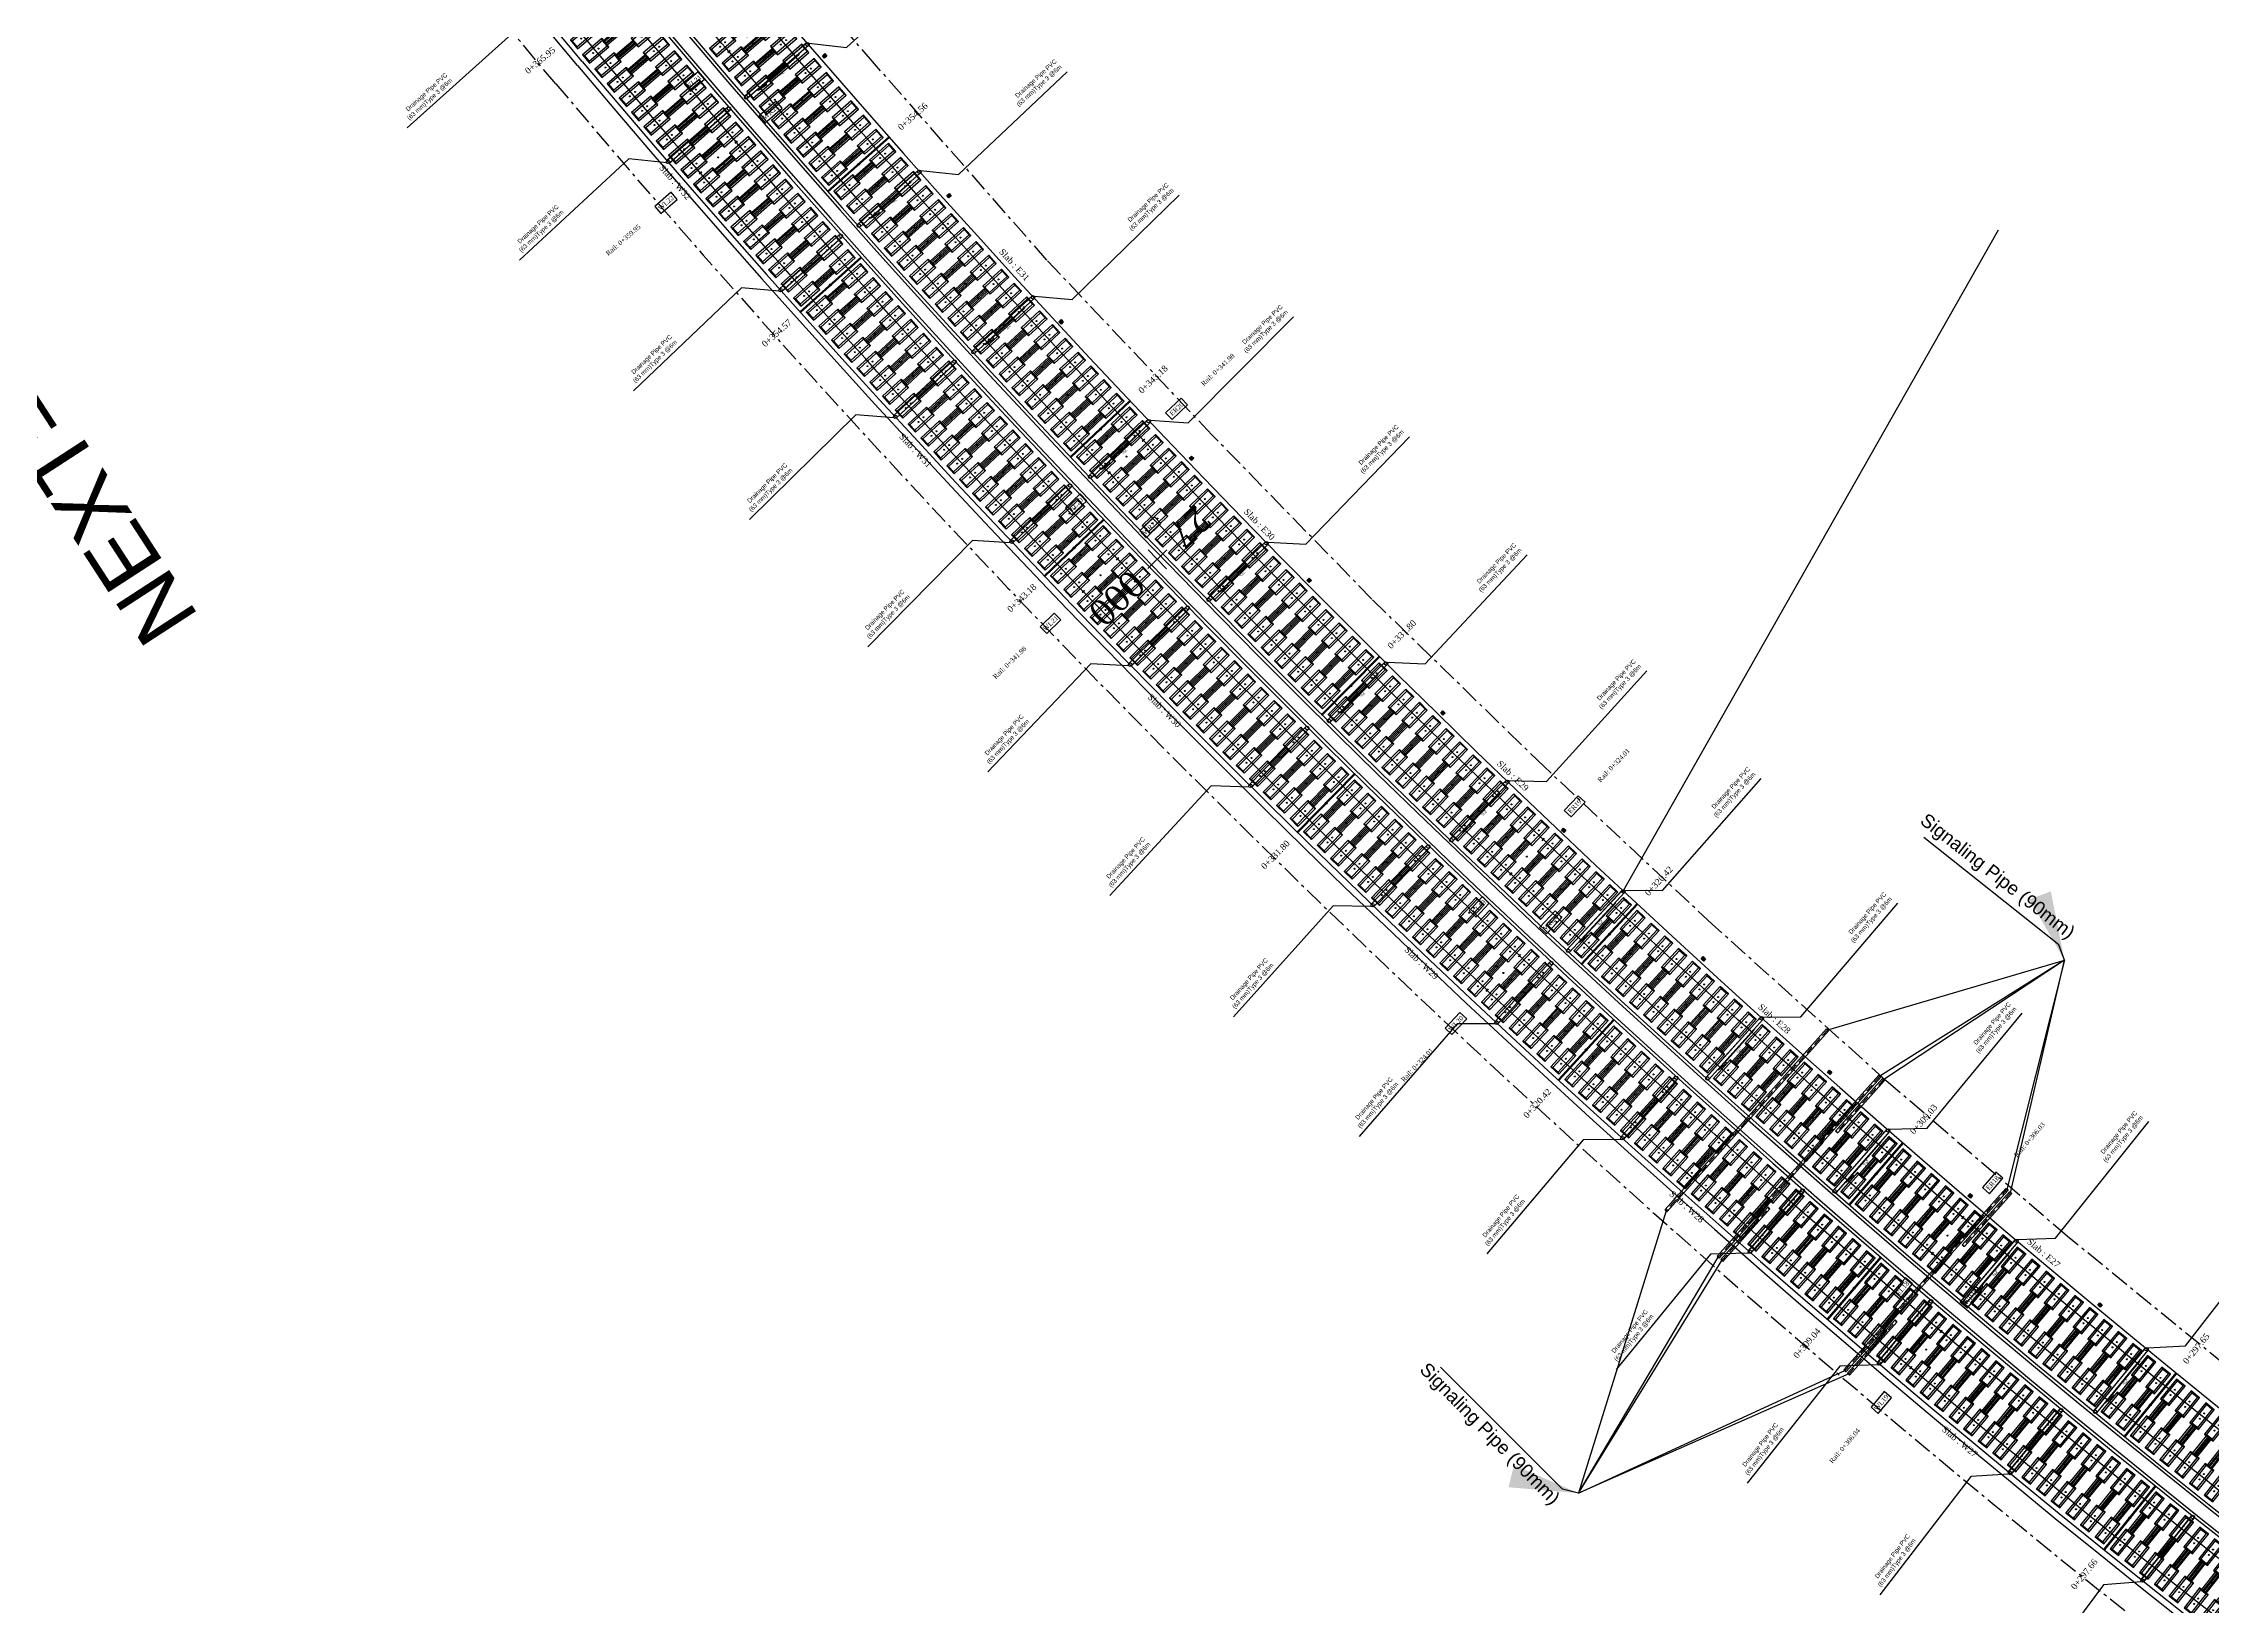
# Model space of a CAD drawing. Header units: metres. Extents: x 0 to 564365, y 0 to 3594889.
# Drawn here: x 564018.9 to 564087.7, y 3593500 to 3593549.6 of the extents above; entities that cross this region are included whole.
import ezdxf
from ezdxf.enums import TextEntityAlignment as Align

# ---------------------------------------------------------------- set-up
doc = ezdxf.new("R2010")
doc.units = ezdxf.units.M
for name, pattern in [('ACAD_ISO10W100', [18, 12, -3, 0, -3]), ('DASHED2', [0.375, 0.25, -0.125]), ('HIDDEN', [0.375, 0.25, -0.125])]:
    doc.linetypes.add(name, pattern=pattern)
for name, color, linetype in [('2d', 2, 'Continuous'), ('_flg-all slab', 7, 'Continuous'), ('_flg-Bar Divar', 11, 'ACAD_ISO10W100'), ('_flg-Por Konande-Devar', 230, 'Continuous'), ('_flg-por Konande-Vasat', 170, 'Continuous'), ('AG_JOOSH', 7, 'Continuous'), ('AG_Print', 7, 'Continuous'), ('AG_Slab', 7, 'Continuous'), ('C-ROAD-SAMP', 150, 'HIDDEN'), ('C-ROAD-STAN-MAJR', 11, 'Continuous'), ('C-ROAD-TEXT', 11, 'Continuous'), ('E Pipe', 5, 'Continuous'), ('Gallery_M.Nouri', 34, 'Continuous'), ('Km_Rail', 7, 'Continuous'), ('Km_Slab', 7, 'Continuous'), ('newSTALBL', 1, 'Continuous'), ('Number_Slab', 7, 'Continuous'), ('Rail', 1, 'Continuous'), ('Rail_Gap', 7, 'Continuous'), ('Signaling Pipe', 5, 'Continuous'), ('Travers', 7, 'Continuous')]:
    doc.layers.add(name, color=color, linetype=linetype)
doc.styles.add('ND', font='nashkh.shx', dxfattribs={"height": 3})
doc.styles.add('RS', font='ROMANS.SHX')
doc.styles.get("Standard").update_dxf_attribs({"font": 'romantic.ttf'})
doc.styles.add('SWIS721', font='swissk.ttf')
doc.dimstyles.new('1.50', dxfattribs={"dimscale": 0, "dimtxt": 2.5, "dimasz": 2.2, "dimexe": 2, "dimexo": 2, "dimgap": 0.8, "dimtad": 1, "dimdec": 0, "dimlfac": 5, "dimdsep": 46, "dimtxsty": 'RS', "dimcen": 2.2, "dimclrd": 2, "dimclre": 2, "dimclrt": 2, "dimadec": 0, "dimazin": 0, "dimtfac": 1, "dimtdec": 0, "dimtmove": 2, "dimatfit": 3, "dimfxl": 3, "dimtolj": 1, "dimtzin": 0, "dimarcsym": 0})

# ---------------------------------------------------------------- blocks, each defined once
blk = doc.blocks.new('stalbl')
for p, q in [((0, 0.0424), (0, -0.0415)), ((0.0424, 0), (-0.0424, 0))]:
    blk.add_line(p, q)
blk.add_attdef('STAMAN', text='', height=0.0167).set_placement((-0.08, 0), align=Align.MIDDLE_RIGHT)
blk.add_attdef('STAPRE', text='', height=0.0167).set_placement((0.08, 0), align=Align.MIDDLE_LEFT)
blk = doc.blocks.new('AG_slab')
at = {"layer": 'AG_Slab', "color": 1}
for p, q in [((1.3, 0.015), (-1.3, 0.015)), ((1.3, -0.015), (-1.3, -0.015))]:
    blk.add_line(p, q, dxfattribs=at)
at = {"layer": 'AG_Slab', "color": 5}
for p, q in [((-1.3, -0.015), (-1.3, 0.015)), ((1.3, 0.015), (1.3, -0.015))]:
    blk.add_line(p, q, dxfattribs=at)
at = {"layer": 'AG_Slab', "color": 2, "linetype": 'DASHED2'}
blk.add_line((1.3, 0), (-1.3, 0), dxfattribs=at)
at = {"layer": 'AG_Slab', "color": 7}
blk.add_circle((0, 0), 0.03, dxfattribs=at)
blk = doc.blocks.new('AG_Joosh')
at = {"layer": 'AG_JOOSH', "color": 2}
for p, q in [((-0.701, 0.005), (-0.801, 0.005)), ((0.701, 0.005), (0.801, 0.005)), ((-0.701, -0.005), (-0.801, -0.005)), ((0.701, -0.005), (0.801, -0.005))]:
    blk.add_line(p, q, dxfattribs=at)
at = {"layer": 'AG_JOOSH', "color": 7}
blk.add_circle((0, 0), 0.0155, dxfattribs=at)
blk = doc.blocks.new('AG_tttt', base_point=(-0.751, 0))
at = {"layer": 'Travers', "color": 3}
blk.add_lwpolyline([(-0.354, 0.175), (-1.155, 0.175), (-1.155, -0.175), (-0.354, -0.175), (-0.354, 0.175), (-0.38, 0.114), (-1.129, 0.114), (-1.155, 0.175), (-1.129, 0.114), (-1.129, -0.114), (-1.155, -0.175), (-1.129, -0.114), (-0.38, -0.114), (-0.354, -0.175), (-0.38, -0.114), (-0.38, 0.114), (-0.354, 0.175), (-0.354, 0.09), (0.354, 0.09), (0.354, 0.045), (-0.354, 0.045), (-0.354, 0), (0.354, 0), (0.354, -0.045), (-0.354, -0.045), (-0.354, -0.09), (0.354, -0.09), (0.354, -0.175), (1.155, -0.175), (1.155, 0.175), (0.354, 0.175), (0.354, -0.175), (0.38, -0.114), (0.38, 0.114), (0.354, 0.175), (0.38, 0.114), (1.129, 0.114), (1.155, 0.175), (1.129, 0.114), (1.129, -0.114), (1.155, -0.175), (1.129, -0.114), (0.38, -0.114)], dxfattribs=at)
for centre in [(-0.863, 0), (-0.646, 0), (0.646, 0), (0.863, 0)]:
    blk.add_circle(centre, 0.015, dxfattribs=at)
at = {"layer": 'Travers', "color": 7}
blk.add_circle((0, 0), 0.02, dxfattribs=at)
blk = doc.blocks.new('K')
at = {"color": 2}
for p, q in [((570011.566, 3594959.051), (570011.466, 3594959.151)), ((570011.566, 3594959.151), (570011.466, 3594959.051))]:
    blk.add_line(p, q, dxfattribs=at)
blk.add_lwpolyline([(570011.466, 3594959.151), (570011.566, 3594959.151), (570011.566, 3594959.051), (570011.466, 3594959.051)], close=True, dxfattribs=at)
blk.add_circle((570011.516, 3594959.101), 0.03, dxfattribs=at)
blk = doc.blocks.new('Drainage Pipe E')
at = {"color": 30, "true_color": 0xf26722}
for p, q in [((-0.873, 0.07), (0.849, 0.07)), ((-0.873, 0.07), (0.849, 0.07)), ((0.849, 0.07), (0.518, 0.124)), ((0.518, 0.124), (0.518, 0.07)), ((0.849, 0.07), (0.518, 0.124)), ((0.518, 0.124), (0.518, 0.07))]:
    blk.add_line(p, q, dxfattribs=at)
at = {"layer": '2d', "flags": 128}
blk.add_lwpolyline([(-1.349, 0), (-2.168, 0.894), (-6.923, 0.758)], dxfattribs=at)
at = {"layer": 'E Pipe', "color": 4}
for p, q in [((-1.297, 0.054), (1.286, 0.055)), ((-1.297, 0.054), (1.286, 0.055)), ((-1.308, -0.055), (1.296, -0.055)), ((-1.299, -0.055), (1.286, -0.054))]:
    blk.add_line(p, q, dxfattribs=at)
for centre in [(-1.295, 0), (-1.295, 0), (1.286, 0), (1.286, 0)]:
    blk.add_circle(centre, 0.0546, dxfattribs=at)
at = {"color": 30, "true_color": 0xf26722, "insert": (-0.163, 0.204), "char_height": 0.0993, "attachment_point": 1, "rotation": 0.01814}
blk.add_mtext_dynamic_manual_height_columns('2%', width=1.00817, gutter_width=1, heights=[0], dxfattribs=at)
at = {"layer": '2d', "insert": (-6.895, 0.173), "char_height": 0.141, "width": 2.11353, "attachment_point": 3, "rotation": 180.65034, "style": 'ND'}
blk.add_mtext('{\\f@Arial Unicode MS|b0|i0|c0|p34;Drainage Pipe PVC\\P(63 mm)Type 3 @6m}', dxfattribs=at)
blk = doc.blocks.new('_N-drainage pipe')
at = {"layer": '2d', "flags": 128}
blk.add_lwpolyline([(570000.683, 3594952.865), (569999.692, 3594952.175), (569999.196, 3594947.463)], dxfattribs=at)
at = {"layer": 'E Pipe', "color": 4}
for p, q in [((570000.743, 3594952.898), (570001.089, 3594955.469)), ((570000.745, 3594952.908), (570001.087, 3594955.46))]:
    blk.add_line(p, q, dxfattribs=at)
blk.add_lwpolyline([(570000.637, 3594952.924), (570000.979, 3594955.474)], close=True, dxfattribs=at)
for centre in [(570001.033, 3594955.467), (570001.033, 3594955.467), (570000.691, 3594952.919), (570000.691, 3594952.919)]:
    blk.add_circle(centre, 0.0544, dxfattribs=at)
at = {"layer": '2d', "insert": (569998.901, 3594949.57), "char_height": 0.14047, "width": 2.10551, "attachment_point": 3, "rotation": 84.28582, "style": 'ND'}
blk.add_mtext('{\\f@Arial Unicode MS|b0|i0|c0|p34;Drainage Pipe PVC\\P(63 mm)Type 3 @6m}', dxfattribs=at)
blk = doc.blocks.new('Signaling-P90')
for p, q in [((564576.196, 3601965.648), (564568.72, 3601963.805)), ((564576.218, 3601965.561), (564568.741, 3601963.718)), ((564576.207, 3601965.604), (564583.652, 3601963.179, 0)), ((564571.441, 3601962.19), (564576.728, 3601963.493)), ((564576.751, 3601963.406), (564571.463, 3601962.103)), ((564576.767, 3601963.341), (564574.598, 3601962.807)), ((564576.788, 3601963.254), (564574.62, 3601962.719)), ((564583.652, 3601963.179, 0), (564576.74, 3601963.45)), ((564583.652, 3601963.179, 0), (564576.782, 3601963.299)), ((564574.537, 3601962.953), (564569.249, 3601961.65)), ((564569.271, 3601961.563), (564574.558, 3601962.866)), ((564583.652, 3601963.179, 0), (564578.036, 3601958.208)), ((564578.074, 3601958.055), (564583.652, 3601963.179, 0)), ((564578.074, 3601958.055), (564583.652, 3601963.179, 0)), ((564569.287, 3601961.498), (564571.455, 3601962.032)), ((564569.308, 3601961.41), (564571.477, 3601961.945)), ((564561.373, 3601957.93), (564569.26, 3601961.607)), ((564561.373, 3601957.93), (564569.293, 3601961.453)), ((564570.585, 3601956.21), (564561.373, 3601957.93)), ((564570.585, 3601956.21), (564561.373, 3601957.93)), ((564561.373, 3601957.93), (564570.548, 3601956.363)), ((564572.733, 3601956.947), (564578.025, 3601958.251)), ((564578.046, 3601958.164), (564572.754, 3601956.86)), ((564578.063, 3601958.099), (564575.879, 3601957.56)), ((564578.085, 3601958.012), (564575.9, 3601957.473)), ((564575.83, 3601957.71), (564570.538, 3601956.406)), ((564570.559, 3601956.319), (564575.851, 3601957.623)), ((564570.574, 3601956.254), (564572.759, 3601956.792)), ((564570.596, 3601956.166), (564572.781, 3601956.704))]:
    blk.add_line(p, q)
blk.add_lwpolyline([(564568.729, 3601963.76), (564561.373, 3601957.93)])
for centre, major_axis, ratio in [((564576.207, 3601965.604), (0.0107, -0.0435), 0.134472), ((564576.74, 3601963.45), (0.0107, -0.0435), 0.134472), ((564576.778, 3601963.298), (0.0108, -0.0439), 0.169288), ((564574.609, 3601962.763), (0.0108, -0.0437), 0.140067), ((564571.452, 3601962.147), (0.0107, -0.0435), 0.259857), ((564578.036, 3601958.208), (0.0107, -0.0435), 0.134472), ((564578.074, 3601958.055), (0.0108, -0.0437), 0.165493), ((564575.889, 3601957.517), (0.0108, -0.0437), 0.250423)]:
    blk.add_ellipse(centre, major_axis=major_axis, ratio=ratio)
at = {"extrusion": (0, 0, -1)}
for centre, major_axis, ratio in [((564568.731, 3601963.762), (0.0107, -0.0435), 0.134472), ((564574.548, 3601962.909), (0.0107, -0.0435), 0.259857), ((564571.466, 3601961.988), (0.0108, -0.0437), 0.140067), ((564569.26, 3601961.607), (0.0107, -0.0435), 0.134472), ((564569.297, 3601961.454), (0.0108, -0.0439), 0.169288), ((564575.841, 3601957.666), (0.0107, -0.0435), 0.340439), ((564570.548, 3601956.363), (0.0107, -0.0435), 0.134472), ((564572.77, 3601956.748), (0.0108, -0.0437), 0.250423), ((564570.585, 3601956.21), (0.0108, -0.0437), 0.165493)]:
    blk.add_ellipse(centre, major_axis=major_axis, ratio=ratio, dxfattribs=at)
at = {"layer": 'C-ROAD-SAMP', "color": 150, "linetype": 'HIDDEN', "lineweight": -3}
for p, q in [((564576.74, 3601963.45), (564569.26, 3601961.607)), ((564576.778, 3601963.298), (564574.615, 3601962.764)), ((564569.293, 3601961.453), (564571.46, 3601961.987)), ((564570.548, 3601956.363), (564578.036, 3601958.208))]:
    blk.add_line(p, q, dxfattribs=at)
for points in [[(564576.207, 3601965.604), (564572.426, 3601964.672), (564568.729, 3601963.76)], [(564578.074, 3601958.055), (564575.889, 3601957.517)], [(564570.585, 3601956.21), (564572.77, 3601956.748)]]:
    blk.add_lwpolyline(points, dxfattribs=at)
at = {"layer": 'Signaling Pipe', "char_height": 0.42618, "width": 8.15736, "style": 'ND'}
for insert, attachment_point, rotation in [((564582.715, 3601969.519, 0), 1, 287.53341), ((564559.257, 3601963.98, 0), 7, 280.15497)]:
    blk.add_mtext('{\\f@Arial Unicode MS|b0|i0|c0|p34;Signaling Pipe (90mm)}', dxfattribs=dict(at, insert=insert, attachment_point=attachment_point, rotation=rotation))
at = {"layer": 'Signaling Pipe'}
for points in [[(564583.652, 3601963.179, 0), (564583.777, 3601963.686, 0), (564582.169, 3601968.921, 0)], [(564561.373, 3601957.93), (564561.027, 3601958.321), (564560.019, 3601963.704)]]:
    blk.add_leader(points, dimstyle='1.50', override={"dimscale": 1}, dxfattribs=at)

msp = doc.modelspace()

# ---------------------------------------------------------------- linework, layer by layer
at = {"layer": '_flg-all slab', "linetype": 'Continuous', "lineweight": -3}
msp.add_line((564035.975, 3593549.064), (564034.62, 3593550.681), dxfattribs=at)
for radius, start, end in [(347.1, 220.14381, 257.02292), (350.3, 220.14303, 257.0237), (349.7, 220.14317, 257.02356), (352.9, 220.1424, 257.02433)]:
    msp.add_arc((564305.747, 3593776.575), radius, start, end, dxfattribs=at)
at = {"layer": '_flg-Bar Divar', "lineweight": -3, "ltscale": 0.05}
for p, q in [((564045.249, 3593548.994, 1556.206), (564040.872, 3593554.018, 1556.206)), ((564035.133, 3593548.356), (564033.775, 3593549.977)), ((564050.719, 3593542.759, 1556.206), (564045.249, 3593548.994, 1556.206)), ((564055.956, 3593537.22, 1556.206), (564050.719, 3593542.759, 1556.206)), ((564061.032, 3593532.001, 1556.206), (564055.956, 3593537.22, 1556.206)), ((564066.499, 3593526.683, 1556.206), (564061.032, 3593532.001, 1556.206)), ((564071.832, 3593521.683, 1556.206), (564066.499, 3593526.683, 1556.206)), ((564077.345, 3593516.725, 1556.206), (564071.832, 3593521.683, 1556.206)), ((564083.112, 3593511.771, 1556.206), (564077.345, 3593516.725, 1556.206)), ((564088.868, 3593507.071, 1556.206), (564083.112, 3593511.771, 1556.206))]:
    msp.add_line(p, q, dxfattribs=at)
msp.add_arc((564305.747, 3593776.575), 354, 220.14214, 257.02459, dxfattribs=at)
at = {"layer": '_flg-Por Konande-Devar', "linetype": 'Continuous', "lineweight": -3}
msp.add_line((564035.822, 3593548.935), (564034.466, 3593550.553), dxfattribs=at)
at = {"layer": '_flg-Por Konande-Devar', "color": 0}
msp.add_line((564068.979, 3593522.678), (564080.925, 3593543.72), dxfattribs=at)
at = {"layer": '_flg-Por Konande-Devar', "linetype": 'Continuous', "lineweight": -3}
msp.add_arc((564305.747, 3593776.575), 353.1, 220.14235, 257.02438, dxfattribs=at)
at = {"layer": '_flg-por Konande-Vasat'}
for radius in [350.2, 349.8]:
    msp.add_arc((564305.747, 3593776.575), radius, 220.1431, 257.02363, dxfattribs=at)
at = {"layer": 'Rail'}
for points in [[(564040.628, 3593549.379, -0.001972), (564038.844, 3593551.477), (564037.5, 3593553.081), (564036.165, 3593554.692), (564034.839, 3593556.31), (564033.522, 3593557.936), (564032.214, 3593559.569), (564030.913, 3593561.208), (564029.621, 3593562.854), (564029.253, 3593563.327)], [(564040.855, 3593546.516, -0.003628), (564037.545, 3593550.384), (564036.195, 3593551.994), (564034.855, 3593553.612), (564033.523, 3593555.238), (564032.2, 3593556.871), (564030.886, 3593558.51), (564029.581, 3593560.156), (564029.44, 3593560.335)], [(564039.721, 3593545.531, -0.00363), (564036.395, 3593549.418), (564035.041, 3593551.032), (564033.695, 3593552.657), (564032.358, 3593554.289), (564031.031, 3593555.928), (564029.712, 3593557.574), (564028.402, 3593559.226), (564028.259, 3593559.407)], [(564053.784, 3593537.046, -0.012889), (564041.775, 3593550.348, -0.012889)], [(564052.695, 3593536.011, -0.012889), (564040.635, 3593549.371, -0.012889)], [(564052.956, 3593533.282, -0.012772), (564040.862, 3593546.508)], [(564051.873, 3593532.241, -0.012772), (564039.728, 3593545.523)], [(564066.469, 3593524.374, -0.012889), (564053.79, 3593537.039, -0.012889)], [(564065.435, 3593523.284, -0.012889), (564052.702, 3593536.004, -0.012889)], [(564065.716, 3593520.685, -0.012772), (564052.962, 3593533.275)], [(564064.688, 3593519.589, -0.012772), (564051.88, 3593532.234)], [(564079.79, 3593512.372, -0.012889), (564066.476, 3593524.367, -0.012889)], [(564078.814, 3593511.231, -0.012889), (564065.442, 3593523.277, -0.012889)], [(564079.103, 3593508.755, -0.012772), (564065.723, 3593520.678)], [(564078.133, 3593507.609, -0.012772), (564064.696, 3593519.582)], [(564093.713, 3593501.073, -0.012889), (564079.798, 3593512.366, -0.012889)], [(564092.797, 3593499.883, -0.012889), (564078.822, 3593511.224, -0.012889)], [(564093.083, 3593497.525, -0.012772), (564079.111, 3593508.749)], [(564092.172, 3593496.331, -0.012772), (564078.141, 3593507.602)]]:
    msp.add_lwpolyline(points, format="xyb", dxfattribs=at)
at = {"layer": 'Rail_Gap', "color": 210}
for points in [[(564039.406, 3593548.127), (564039.851, 3593548.509), (564039.656, 3593548.736), (564039.211, 3593548.355)], [(564041.781, 3593547.115), (564042.321, 3593547.583), (564042.124, 3593547.81), (564041.585, 3593547.341)], [(564038.47, 3593544.239), (564038.988, 3593544.688), (564038.791, 3593544.915), (564038.274, 3593544.465)], [(564054.695, 3593537.699), (564055.186, 3593538.166), (564054.98, 3593538.384), (564054.488, 3593537.916)], [(564051.516, 3593534.677), (564051.987, 3593535.125), (564051.78, 3593535.342), (564051.309, 3593534.894)], [(564053.873, 3593533.95), (564054.341, 3593534.401), (564054.133, 3593534.617), (564053.665, 3593534.166)], [(564050.713, 3593530.909), (564051.161, 3593531.34), (564050.953, 3593531.556), (564050.505, 3593531.125)], [(564067.357, 3593525.085), (564067.8, 3593525.551), (564067.582, 3593525.758), (564067.14, 3593525.292)], [(564064.339, 3593521.903), (564064.761, 3593522.349), (564064.544, 3593522.556), (564064.121, 3593522.11)], [(564066.576, 3593521.375), (564067.065, 3593521.896), (564066.846, 3593522.101), (564066.357, 3593521.58)], [(564063.575, 3593518.176), (564064.045, 3593518.676), (564063.826, 3593518.882), (564063.357, 3593518.382)], [(564080.639, 3593513.126), (564081.061, 3593513.62), (564080.833, 3593513.815), (564080.411, 3593513.321)], [(564077.788, 3593509.793), (564078.192, 3593510.265), (564077.964, 3593510.46), (564077.56, 3593509.988)], [(564079.938, 3593509.502), (564080.377, 3593510.02), (564080.148, 3593510.214), (564079.709, 3593509.696)], [(564077.105, 3593506.154), (564077.525, 3593506.651), (564077.296, 3593506.844), (564076.876, 3593506.348)]]:
    msp.add_lwpolyline(points, close=True, dxfattribs=at)

# ---------------------------------------------------------------- block references
for p, rotation in [((-2266153.001, 1304746.367), 317.9724193912094), ((-2231984.318, 1263129.053), 318.8199582911315), ((-2195861.011, 1220459.177), 319.6999276010706), ((-2159086.65, 1178349.107), 320.5798969110101), ((-2121669.91, 1136808.774), 321.4598662209501), ((-2083619.616, 1095847.978), 322.3398355308896), ((-2044944.744, 1055476.38), 323.2198048408291), ((-2005654.416, 1015703.503), 324.099774150769), ((-1965757.899, 976538.728), 324.9797434607086), ((-1925264.605, 937991.293), 325.8597127706481), ((-1884184.084, 900070.29), 326.7396820805876), ((-1842526.026, 862784.664), 327.6196513905271), ((-1800300.258, 826143.21), 328.4996207004673), ((-1757516.74, 790154.571), 329.3795900104078), ((-1714185.562, 754827.234), 330.2595593203473)]:
    msp.add_blockref('_N-drainage pipe', p, dxfattribs=dict(rotation=rotation))
at = {"layer": '_flg-Por Konande-Devar', "color": 0, "rotation": 34.3806995530872}
msp.add_blockref('Signaling-P90', (2132119.083, 301992.573, 1556.206), dxfattribs=at)
at = {"layer": 'AG_JOOSH'}
for p, rotation in [((564041.202, 3593549.863), 40.59608250633903), ((564040.292, 3593546.02), 40.97523057587482), ((564053.243, 3593536.525), 43.55152868017541), ((564052.418, 3593532.758), 43.90383584162873), ((564065.955, 3593523.826), 46.50697484456181), ((564065.206, 3593520.134), 46.8324410583351), ((564079.306, 3593511.798), 49.46242100807301), ((564078.622, 3593508.179), 49.76104631354747)]:
    msp.add_blockref('AG_Joosh', p, dxfattribs=dict(at, rotation=rotation))
at = {"layer": 'AG_Print'}
for p, rotation in [((564036.02, 3593549.865), 39.97332278323972), ((564036.405, 3593549.405), 40.14510681151117), ((564040.433, 3593549.606), 40.54603194223996), ((564040.83, 3593549.143), 40.64613311657477), ((564036.793, 3593548.947), 40.24267278511401), ((564037.181, 3593548.489), 40.34023875355003), ((564041.221, 3593548.688), 40.74459328537701), ((564037.569, 3593548.032), 40.43780473372509), ((564041.613, 3593548.234), 40.84305345161129), ((564042.006, 3593547.781), 40.94151363812102), ((564037.959, 3593547.576), 40.5353706925651), ((564038.349, 3593547.12), 40.63293666835541), ((564042.4, 3593547.328), 41.03997380806204), ((564038.74, 3593546.665), 40.73050264339597), ((564042.794, 3593546.875), 41.13843399226117), ((564043.189, 3593546.424), 41.23689415402669), ((564039.132, 3593546.211), 40.82806861359542), ((564039.525, 3593545.757), 40.92563459396436), ((564043.585, 3593545.973), 41.33535432177111), ((564039.925, 3593545.297), 41.02482666415722), ((564043.982, 3593545.523), 41.43381448218671), ((564044.379, 3593545.073), 41.53227469018387), ((564040.319, 3593544.845), 41.12239262139777), ((564040.714, 3593544.393), 41.21995859833124), ((564044.777, 3593544.625), 41.63073485574084), ((564041.11, 3593543.942), 41.31752457698828), ((564045.176, 3593544.176), 41.72919503072105), ((564045.576, 3593543.729), 41.82765519312), ((564041.506, 3593543.492), 41.41509053298113), ((564041.904, 3593543.042), 41.51265651662039), ((564045.977, 3593543.282), 41.92611536819977), ((564042.302, 3593542.593), 41.61022249778591), ((564046.378, 3593542.836), 42.02457553120607), ((564046.78, 3593542.391), 42.12303572466425), ((564042.7, 3593542.145), 41.70778845264119), ((564043.1, 3593541.697), 41.80535443102963), ((564047.183, 3593541.946), 42.22149589139595), ((564047.586, 3593541.502), 42.31995605094755), ((564043.5, 3593541.25), 41.9029204148674), ((564047.991, 3593541.059), 42.41841622525412), ((564043.902, 3593540.804), 42.00048636286896), ((564044.303, 3593540.359), 42.09805233026447), ((564048.396, 3593540.616), 42.51687641585076), ((564048.802, 3593540.174), 42.6153365779935), ((564044.706, 3593539.914), 42.19561833444375), ((564045.109, 3593539.47), 42.29318427826323), ((564049.208, 3593539.733), 42.71379672152478), ((564045.514, 3593539.026), 42.39075025832636), ((564049.616, 3593539.293), 42.81225690619628), ((564050.024, 3593538.853), 42.91071707530461), ((564045.918, 3593538.583), 42.4883162181357), ((564046.324, 3593538.141), 42.58588220757967), ((564050.433, 3593538.414), 43.00917724257629), ((564046.73, 3593537.7), 42.68344818222418), ((564050.842, 3593537.975), 43.10763744170868), ((564051.253, 3593537.538), 43.20609760585891), ((564047.138, 3593537.259), 42.7810141418847), ((564047.545, 3593536.819), 42.87858011246119), ((564051.664, 3593537.101), 43.30455778528923), ((564052.076, 3593536.664), 43.40301795880829), ((564047.954, 3593536.38), 42.97614608164101), ((564052.488, 3593536.229), 43.50147810690174), ((564048.364, 3593535.941), 43.07371206134238), ((564048.774, 3593535.503), 43.17127804700551), ((564052.909, 3593535.787), 43.60157929760322), ((564053.323, 3593535.353), 43.70003945641537), ((564049.185, 3593535.066), 43.26884399266834), ((564049.596, 3593534.629), 43.36640998804523), ((564053.738, 3593534.919), 43.79849965848724), ((564050.009, 3593534.193), 43.46397595692533), ((564054.153, 3593534.487), 43.8969598295249), ((564054.57, 3593534.055), 43.99541998357187), ((564050.422, 3593533.758), 43.56154191280051), ((564050.835, 3593533.324), 43.65910790577486), ((564054.987, 3593533.623), 44.09388016032319), ((564055.405, 3593533.193), 44.19234033753209), ((564051.25, 3593532.89), 43.75667387329469), ((564055.823, 3593532.763), 44.2908005030245), ((564051.665, 3593532.457), 43.85423982764031), ((564052.088, 3593532.018), 43.95343189491318), ((564056.243, 3593532.334), 44.38926067849499), ((564056.663, 3593531.905), 44.48772084022546), ((564052.505, 3593531.586), 44.05099787109011), ((564052.923, 3593531.155), 44.14856385913343), ((564057.084, 3593531.478), 44.58618101533776), ((564053.341, 3593530.725), 44.24612982738667), ((564057.505, 3593531.051), 44.68464118657865), ((564057.927, 3593530.624), 44.78310136257821), ((564053.76, 3593530.296), 44.34369578224155), ((564054.18, 3593529.867), 44.44126176901851), ((564058.35, 3593530.199), 44.88156154481576), ((564058.774, 3593529.774), 44.98002170380425), ((564054.6, 3593529.439), 44.53882772409191), ((564059.199, 3593529.35), 45.07848188545944), ((564055.021, 3593529.011), 44.63639371157843), ((564055.443, 3593528.585), 44.7339596616314), ((564059.624, 3593528.927), 45.17694206652843), ((564060.05, 3593528.504), 45.27540224257224), ((564055.866, 3593528.159), 44.83152563183343), ((564056.289, 3593527.734), 44.92909160959589), ((564060.477, 3593528.082), 45.37386240286285), ((564060.904, 3593527.661), 45.47232257467342), ((564056.714, 3593527.309), 45.02665761407828), ((564061.332, 3593527.241), 45.57078276551912), ((564057.138, 3593526.886), 45.12422357027064), ((564057.564, 3593526.463), 45.22178955380065), ((564061.761, 3593526.821), 45.66924292753831), ((564062.19, 3593526.402), 45.76770307561689), ((564057.99, 3593526.041), 45.31935551473036), ((564058.417, 3593525.619), 45.41692147247745), ((564062.621, 3593525.984), 45.86616327279367), ((564058.845, 3593525.198), 45.51448745804573), ((564063.052, 3593525.567), 45.96462344671271), ((564063.483, 3593525.15), 46.06308361786753), ((564059.273, 3593524.778), 45.6120534346331), ((564059.702, 3593524.359), 45.70961939593435), ((564063.916, 3593524.734), 46.16154379485932), ((564064.349, 3593524.319), 46.26000394795371), ((564060.132, 3593523.94), 45.80718536158922), ((564060.563, 3593523.522), 45.90475134992953), ((564064.783, 3593523.904), 46.35846414016933), ((564060.994, 3593523.105), 46.00231732401849), ((564065.217, 3593523.491), 46.45692430007088), ((564065.66, 3593523.071), 46.55702546965463), ((564061.426, 3593522.689), 46.09988327180209), ((564061.859, 3593522.273), 46.19744927430687), ((564066.096, 3593522.659), 46.65548562904267), ((564066.533, 3593522.247), 46.75394582057711), ((564062.292, 3593521.858), 46.29501522001704), ((564062.726, 3593521.444), 46.3925812079671), ((564066.97, 3593521.837), 46.85240599137347), ((564067.408, 3593521.427), 46.95086616176263), ((564063.161, 3593521.03), 46.4901471654479), ((564067.847, 3593521.017), 47.04932634550516), ((564063.596, 3593520.618), 46.58771312823264), ((564064.033, 3593520.206), 46.68527910860254), ((564068.286, 3593520.609), 47.14778651906913), ((564068.727, 3593520.201), 47.24624668500007), ((564064.47, 3593519.795), 46.78284508952437), ((564064.915, 3593519.377), 46.88203717293393), ((564069.168, 3593519.794), 47.34470686802111), ((564069.609, 3593519.388), 47.44316703563904), ((564065.353, 3593518.967), 46.9796031347839), ((564070.051, 3593518.983), 47.54162719292648), ((564065.792, 3593518.559), 47.07716910844527), ((564066.232, 3593518.15), 47.17473506261018), ((564070.494, 3593518.578), 47.64008736648118), ((564070.938, 3593518.174), 47.73854755900269), ((564066.672, 3593517.743), 47.27230104679546), ((564067.113, 3593517.336), 47.36986702303454), ((564071.383, 3593517.771), 47.83700772070068), ((564071.828, 3593517.369), 47.93546788735532), ((564067.555, 3593516.93), 47.46743298166157), ((564072.273, 3593516.967), 48.03392807000625), ((564067.997, 3593516.525), 47.56499894606354), ((564068.44, 3593516.12), 47.66256494354953), ((564072.72, 3593516.566), 48.13238823846511), ((564073.167, 3593516.166), 48.23084842214907), ((564068.884, 3593515.717), 47.76013089524341), ((564069.329, 3593515.314), 47.85769686321673), ((564073.615, 3593515.767), 48.32930858820546), ((564074.063, 3593515.368), 48.42776875294755), ((564069.774, 3593514.911), 47.95526284230304), ((564074.513, 3593514.971), 48.52622892322652), ((564074.963, 3593514.574), 48.62468907564678), ((564070.22, 3593514.51), 48.05282882091338), ((564070.667, 3593514.109), 48.15039479807588), ((564075.413, 3593514.177), 48.72314927719445), ((564071.114, 3593513.709), 48.2479607689282), ((564071.562, 3593513.31), 48.34552673250575), ((564075.864, 3593513.782), 48.82160943407655), ((564076.316, 3593513.387), 48.92006962321452), ((564072.011, 3593512.912), 48.44309269075697), ((564072.46, 3593512.514), 48.54065868670868), ((564076.769, 3593512.993), 49.01852980121386), ((564077.222, 3593512.6), 49.11698996145367), ((564072.91, 3593512.117), 48.63822466491234), ((564077.676, 3593512.208), 49.21545012708557), ((564078.131, 3593511.817), 49.31391033147483), ((564073.36, 3593511.721), 48.7357906278603), ((564073.812, 3593511.326), 48.83335659105625), ((564078.586, 3593511.426), 49.41237048189326), ((564074.264, 3593510.931), 48.93092256670036), ((564074.717, 3593510.538), 49.02848853034492), ((564079.05, 3593511.029), 49.51247164450306), ((564079.506, 3593510.64), 49.61093182571067), ((564075.17, 3593510.145), 49.12605450737028), ((564075.624, 3593509.752), 49.22362046341206), ((564079.964, 3593510.252), 49.7093920034923), ((564080.422, 3593509.864), 49.80785216550652), ((564076.079, 3593509.361), 49.32118645036822), ((564080.88, 3593509.477), 49.90631235064269), ((564081.34, 3593509.091), 50.00477252878435), ((564076.534, 3593508.97), 49.41875243403949), ((564076.99, 3593508.58), 49.5163183901586), ((564081.8, 3593508.706), 50.1032326879715), ((564082.26, 3593508.322), 50.20169285765512), ((564077.447, 3593508.191), 49.61388436363439), ((564077.904, 3593507.803), 49.71145033002724), ((564082.722, 3593507.938), 50.30015303972231), ((564078.37, 3593507.409), 49.81064242341425), ((564078.828, 3593507.022), 49.90820838915209), ((564083.184, 3593507.555), 50.39861320195521), ((564083.646, 3593507.173), 50.49707337345975), ((564079.288, 3593506.636), 50.00577434347498), ((564079.748, 3593506.251), 50.10334032639862), ((564084.11, 3593506.792), 50.59553355174301), ((564084.573, 3593506.411), 50.69399372956449), ((564080.208, 3593505.866), 50.20090628168085), ((564085.038, 3593506.032), 50.79245389088737), ((564085.503, 3593505.653), 50.89091407328903), ((564080.67, 3593505.482), 50.29847226030916), ((564081.132, 3593505.1), 50.3960382312708), ((564085.969, 3593505.275), 50.98937425202656), ((564086.436, 3593504.897), 51.08783442669555), ((564081.594, 3593504.717), 50.49360422052956), ((564082.057, 3593504.336), 50.59117018358131), ((564086.903, 3593504.521), 51.18629458992076), ((564087.371, 3593504.145), 51.28475476196203), ((564082.521, 3593503.956), 50.68873614159509), ((564082.986, 3593503.576), 50.78630213617197), ((564087.839, 3593503.77), 51.38321492845242), ((564083.451, 3593503.197), 50.88386809160032), ((564083.917, 3593502.819), 50.98143405830824), ((564084.383, 3593502.441), 51.07900004173196), ((564084.851, 3593502.065), 51.17656599738287), ((564085.318, 3593501.689), 51.2741319821589), ((564085.787, 3593501.314), 51.37169794869924), ((564086.256, 3593500.94), 51.46926392752224), ((564086.725, 3593500.567), 51.56682990058999), ((564087.196, 3593500.194), 51.66439587470614), ((564087.667, 3593499.822), 51.76196185535685)]:
    msp.add_blockref('AG_tttt', p, dxfattribs=dict(at, rotation=rotation))
at = {"layer": 'AG_Slab'}
for p, rotation in [((564044.739, 3593545.8), 41.48202313334583), ((564043.855, 3593541.979), 41.85312523927035), ((564052.416, 3593537.398), 43.35380512206629), ((564051.586, 3593533.626), 43.70790799434915), ((564060.363, 3593529.251), 45.22558713223727), ((564059.582, 3593525.527), 45.56269072844289), ((564068.572, 3593521.368), 47.097369154381), ((564067.837, 3593517.691), 47.41747348876229), ((564077.035, 3593513.757), 48.96915115014058), ((564076.34, 3593510.126), 49.27225624095161), ((564085.741, 3593506.427), 50.8409331576238), ((564085.085, 3593502.841), 51.12703899811494)]:
    msp.add_blockref('AG_slab', p, dxfattribs=dict(at, rotation=rotation))
at = {"layer": 'C-ROAD-STAN-MAJR', "color": 11, "linetype": 'Continuous', "lineweight": -3}
for p, xscale, yscale, zscale, rotation in [((564042.146, 3593548.766), 0.9962075155305836, 0.9962075155305836, 0.9962075155305836, 220.8342419737366), ((564045.709, 3593544.708), 0.9962075155305834, 0.9962075155305834, 0.9962075155305834, 221.7222936653902), ((564049.333, 3593540.705), 0.9962075155305833, 0.9962075155305833, 0.9962075155305833, 222.6103453570435), ((564053.02, 3593536.76), 0.9962075155305835, 0.9962075155305835, 0.9962075155305835, 223.4983970486972), ((564056.767, 3593532.872), 0.9962075155305835, 0.9962075155305835, 0.9962075155305835, 224.3864487403508), ((564060.574, 3593529.042), 0.9962075155305834, 0.9962075155305834, 0.9962075155305834, 225.2745004320042), ((564064.44, 3593525.272), 0.9962075155305835, 0.9962075155305835, 0.9962075155305835, 226.1625521236571), ((564068.136, 3593521.774), 0.9962075155305836, 0.9962075155305836, 0.9962075155305836, 227.0506038153103), ((564072.541, 3593517.736), 0.9962075155305835, 0.9962075155305835, 0.9962075155305835, 227.9386555069639), ((564076.566, 3593514.166), 0.9962075155305835, 0.9962075155305835, 0.9962075155305835, 228.8267071986169), ((564080.659, 3593510.647), 0.9962075155305837, 0.9962075155305837, 0.9962075155305837, 229.7147588902697), ((564084.799, 3593507.196), 0.9962075155305836, 0.9962075155305836, 0.9962075155305836, 230.6028105819234)]:
    msp.add_blockref('Drainage Pipe E', p, dxfattribs=dict(at, xscale=xscale, yscale=yscale, zscale=zscale, rotation=rotation))
at = {"layer": 'C-ROAD-TEXT', "color": 11, "linetype": 'Continuous', "lineweight": -3}
for p, rotation in [((3653215.999, 5518557.906), 130.9387074138083), ((3619819.747, 5571144.543), 131.9194072345617), ((3588913.112, 5618103.545), 132.8044230442434), ((3553521.698, 5670008.183), 133.793424903115), ((3520960.098, 5716120.689), 134.6821089882196), ((3483933.535, 5766775.219), 135.669882760711), ((3450135.506, 5811463.647), 136.5519523498792), ((3411206.164, 5861221.744), 137.5465416384745), ((3375612.109, 5905206.044), 138.4373056780693), ((3335673.53, 5952943.817), 139.4171613185097), ((3298738.23, 5995656.772), 140.3061230255671)]:
    msp.add_blockref('K', p, dxfattribs=dict(at, rotation=rotation))
at = {"layer": 'newSTALBL'}
ref = msp.add_blockref('stalbl', (564054.226, 3593533.267), dxfattribs=dict(at, xscale=10, yscale=10, zscale=10, rotation=224.0477102178414))
ref.add_attrib('STAMAN', '27', dxfattribs={"height": 0.833, "rotation": 224.04771}).set_placement((564054.541, 3593534.15), align=Align.RIGHT)
ref.add_attrib('STAPRE', '000', (564053.332, 3593532.982), dxfattribs={"height": 0.833, "rotation": 224.04771})

# ---------------------------------------------------------------- texts
at = {"layer": 'Gallery_M.Nouri', "color": 7, "lineweight": 20, "style": 'SWIS721'}
msp.add_text('NEXT=470.0 m', height=2, rotation=122.98644, dxfattribs=at).set_placement((564023.839, 3593531.423))
at = {"layer": 'Km_Rail', "color": 1}
for s, rotation, p in [('Rail: 0+359.95', 40.97523, (564037.272, 3593543.397)), ('Rail: 0+341.98', 43.55153, (564056.142, 3593539.281)), ('Rail: 0+341.98', 43.90384, (564049.536, 3593529.984)), ('Rail: 0+324.01', 46.50697, (564068.708, 3593526.727)), ('Rail: 0+324.01', 46.83244, (564062.469, 3593517.216)), ('Rail: 0+306.03', 49.46242, (564081.906, 3593514.838)), ('Rail: 0+306.04', 49.76105, (564076.038, 3593505.125))]:
    msp.add_text(s, height=0.15, rotation=rotation, dxfattribs=at).set_placement(p, align=Align.MIDDLE_CENTER)
at = {"layer": 'Km_Slab', "color": 11}
for s, rotation, p in [('0+365.95', 39.97332, (564034.638, 3593549.102)), ('0+354.56', 41.48202, (564046.462, 3593547.324)), ('0+354.57', 41.85313, (564042.142, 3593540.445)), ('0+343.18', 43.35381, (564054.088, 3593538.977)), ('0+343.18', 43.70791, (564049.923, 3593532.037)), ('0+331.80', 45.22559, (564061.983, 3593530.884)), ('0+331.80', 45.56269, (564057.972, 3593523.885)), ('0+320.42', 47.09737, (564070.138, 3593523.053)), ('0+320.42', 47.41747, (564066.28, 3593515.997)), ('0+309.03', 48.96915, (564078.545, 3593515.492)), ('0+309.04', 49.27226, (564074.84, 3593508.383)), ('0+297.65', 50.84093, (564087.194, 3593508.211)), ('0+297.66', 51.12704, (564083.641, 3593501.05))]:
    msp.add_text(s, height=0.2, rotation=rotation, dxfattribs=at).set_placement(p, align=Align.MIDDLE_CENTER)
at = {"layer": 'Number_Slab', "color": 230}
for s, rotation, p in [('Slab : W32', 310.92584, (564038.922, 3593545.233)), ('Slab : E31', 312.418, (564049.687, 3593542.613)), ('Slab : W31', 312.7806, (564046.549, 3593536.719)), ('Slab : E30', 314.28978, (564057.466, 3593534.374)), ('Slab : W30', 314.63538, (564054.448, 3593528.455)), ('Slab : E29', 316.16155, (564065.509, 3593526.394)), ('Slab : W29', 316.49015, (564062.611, 3593520.451)), ('Slab : E28', 318.03334, (564073.809, 3593518.681)), ('Slab : W28', 318.34495, (564071.028, 3593512.716)), ('Slab : E27', 319.90513, (564082.356, 3593511.242)), ('Slab : W27', 320.19973, (564079.691, 3593505.257))]:
    msp.add_text(s, height=0.2, rotation=rotation, dxfattribs=at).set_placement(p, align=Align.MIDDLE_CENTER)
at = {"layer": 'Rail_Gap', "color": 200}
for s, rotation, p in [('EL21', 40.59608, (564039.531, 3593548.432)), ('WR22', 40.97523, (564041.953, 3593547.462)), ('WL22', 40.97523, (564038.631, 3593544.577)), ('ER20', 43.55153, (564054.837, 3593538.041)), ('EL20', 43.55153, (564051.648, 3593535.009)), ('WR21', 43.90384, (564054.003, 3593534.284)), ('WL21', 43.90384, (564050.833, 3593531.233)), ('ER19', 46.50697, (564067.47, 3593525.422)), ('EL19', 46.50697, (564064.441, 3593522.23)), ('WR20', 46.83244, (564066.711, 3593521.738)), ('WL20', 46.83244, (564063.701, 3593518.529)), ('ER18', 49.46242, (564080.736, 3593513.47)), ('EL18', 49.46242, (564077.876, 3593510.126)), ('WR19', 49.76105, (564080.043, 3593509.858)), ('WL19', 49.76105, (564077.201, 3593506.499))]:
    msp.add_text(s, height=0.15, rotation=rotation, dxfattribs=at).set_placement(p, align=Align.MIDDLE_CENTER)

doc.saveas('drawing.dxf')
